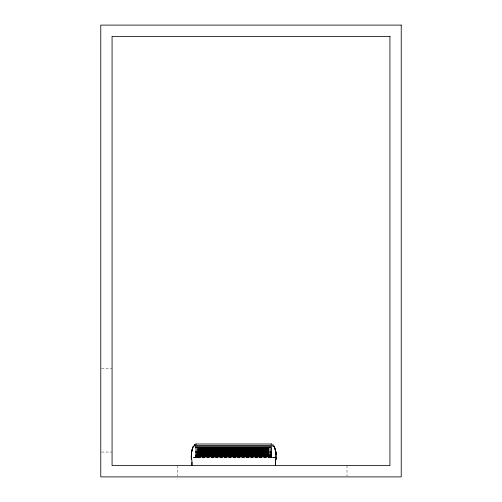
<?xml version="1.0" encoding="UTF-8"?>
<svg xmlns="http://www.w3.org/2000/svg" width="502" height="502" viewBox="0 0 502 502"><rect width="100%" height="100%" fill="white"/><g stroke="black" fill="none" stroke-linecap="round" stroke-linejoin="round"><path stroke-width="0.38" stroke-dasharray="2.51 1.88" d="M271.808 457.517L195.629 457.818L195.629 457.09L197.964 457.121M271.808 457.592L271.808 457.09M269.48 457.09L271.808 457.121L271.808 446.24M197.631 455.088L197.631 446.818M195.41 447.113L197.342 447.062M195.41 447.15L197.342 447.144M101.529 368.468L112.071 368.468M195.629 447.069L197.964 447.075M269.48 447.069L271.808 447.075M269.48 447.859L271.808 447.859M195.629 448.6L197.964 448.606M195.629 449.315L197.964 449.309M269.48 449.315L271.808 449.309M195.629 449.987L197.964 449.974M269.48 449.987L271.808 449.974M195.629 450.601L197.964 450.62M269.48 450.601L271.808 450.62M195.629 451.198L197.964 451.198M269.48 451.198L271.808 451.198M195.629 451.216L197.964 451.216M269.48 451.216L271.808 451.216M195.629 451.756L197.964 451.775M269.48 451.756L271.808 451.775M101.529 452.051L112.071 452.051M195.629 452.277L197.964 452.302M269.48 452.277L271.808 452.302M195.629 452.766L197.964 452.766M269.48 452.766L271.808 452.766M195.629 452.798L197.964 452.798M269.48 452.798L271.808 452.798M195.629 453.231L197.964 453.262M269.48 453.231L271.808 453.262M195.629 453.695L197.964 453.657M269.48 453.695L271.808 453.657M195.629 454.097L197.964 454.059M269.48 454.097L271.808 454.059M195.629 454.429L197.964 454.429M269.48 454.429L271.808 454.429M195.629 454.473L197.964 454.473M269.48 454.473L271.808 454.473M195.629 454.774L197.964 454.825M269.48 454.774L271.808 454.825M195.629 455.145L197.964 455.088M269.48 455.145L271.808 455.088M195.629 455.653L197.964 455.653M269.48 455.653L271.808 455.653M195.629 455.722L197.964 455.722M269.48 455.722L271.808 455.722M195.629 455.904L197.964 455.904M269.48 455.904L271.808 455.904M195.629 455.973L197.964 455.973M269.48 455.973L271.808 455.973M195.629 456.205L197.964 456.13M269.48 456.205L271.808 456.13M195.629 456.418L197.964 456.337M269.48 456.418L271.808 456.337M195.629 456.525L197.964 456.525M269.48 456.525L271.808 456.525M195.629 456.613L197.964 456.613M269.48 456.613L271.808 456.613M195.629 456.701L197.964 456.701M269.48 456.701L271.808 456.701M195.629 456.851L197.964 456.789M269.48 456.851L271.808 456.789M195.629 457.234L197.964 457.222M269.48 457.234L271.808 457.222M195.629 457.341L197.964 457.335M269.48 457.341L271.808 457.335M195.629 457.435L197.964 457.441M269.48 457.435L271.808 457.441M274.939 457.68L192.511 457.68M274.883 457.755L192.511 457.83L274.939 457.837L274.186 457.83M268.689 447.144L273.032 447.156M268.689 447.05L272.636 447.138M347.007 465.605L347.007 476.147M195.629 446.24L195.629 457.121M177.582 465.605L177.582 476.147M197.964 447.859L195.629 447.859L197.964 447.884M271.808 448.606L269.48 448.6L271.808 448.606M197.964 455.383L195.629 455.383L197.964 455.446M271.808 455.383L269.48 455.383L271.808 455.446M197.964 456.945L195.629 456.945L197.964 456.996M271.808 456.945L269.48 456.945L271.808 456.996"/><path stroke-width="0.75" d="M191.287 458.458L191.413 458.953M191.287 458.326L191.394 452.817L192.467 448.543M191.375 458.458C191.337 459.537 191.482 456.895 191.375 458.326M268.206 454.536L268.482 454.266L198.848 454.266L198.83 454.768L199.664 454.768M268.463 456.362L198.836 456.4L198.836 447.652L268.476 447.652L268.488 449.158L268.488 447.652L233.662 447.74L233.662 448.882L199.683 448.801L198.867 447.658L199.03 449.102L199.664 449.152L199.67 449.591L199.52 448.468L263.412 448.7C270.848 451.467 268.231 440.518 268.501 455.734L268.488 456.393L203.191 456.406M198.949 454.768L198.848 454.266M199.332 453.996C200.38 454.021 197.826 453.243 199.231 452.917L268.482 452.936C267.083 451.242 269.417 452.44 268.099 450.382C266.945 449.836 269.875 449.623 267.666 449.585M203.9 448.669C201.559 448.788 198.899 448.022 198.886 450.419C197.248 452.057 200.493 452.089 199.332 451.53M268.488 449.346C269.097 446.353 266.462 448.706 263.795 448.079L198.949 447.74L198.836 449.158L198.848 447.652L198.867 456.362L198.83 454.937L199.664 454.937L198.955 456.255L199.231 455.49M198.867 454.53L199.03 454.944M198.867 450.997L199.67 450.727M198.867 450.708C198.24 449.704 200.285 449.723 199.332 450.099M198.848 449.152L198.842 447.652M267.666 453.469C268.57 453.08 269.003 453.971 267.942 453.996L199.175 453.996L198.886 453.463L199.62 452.929L199.67 454.003M199.03 450.965L199.175 450.382L199.67 450.445M198.867 449.572L198.987 447.778L268.495 447.828L268.482 449.152L268.413 447.702L263.839 448.016L268.206 447.941L268.407 456.299L267.704 455.226L268.2 456.029L263.832 455.967M199.074 453.463L198.836 452.936L198.949 453.733M199.664 451.285L199.231 451.242L199.281 451.819M199.175 449.277L199.231 455.151L199.583 455.552L267.459 455.559L267.974 455.314L268.206 447.941M199.332 453.187L199.382 453.726M199.332 450.671L199.388 455.69L199.332 449.089L199.903 448.411L267.459 448.424C269.436 449.321 266.543 457.366 268.482 454.937M199.664 449.585L199.332 449.277M199.432 454.768L199.664 454.53L199.677 454.937M268.482 452.402L199.231 452.377C198.121 451.618 200.618 452.773 199.332 452.377M199.432 449.284L199.225 448.066L268.106 448.066L267.704 449.566M199.62 454.536L199.52 454.536M199.564 453.193L199.482 453.463M199.67 454.768L199.677 455.364L203.931 455.37L199.564 455.414L199.288 455.829L267.993 455.76L267.735 454.768L268.482 454.768L268.488 455.734L268.501 455.207M199.67 451.292L199.595 450.413M199.677 455.126L199.664 448.694L267.679 448.662L267.949 448.273L198.911 447.866L198.917 449.121L198.949 447.74M199.677 449.234L199.432 448.336L199.677 449.089M205.6 450.746L205.6 448.989M205.682 454.285L205.6 448.091L205.6 455.722M227.237 454.266L227.237 455.722L227.324 454.266M227.237 449.855L227.237 448.091M227.324 449.855L227.324 448.907M267.66 452.672L268.463 452.666M199.595 454.944L199.382 448.273L267.804 448.468L267.654 452.409L268.049 452.101M264.008 447.79L268.344 447.778L268.206 449.089L268.382 447.74L268.482 449.152L267.666 449.152L267.899 448.336L263.657 448.286L203.756 448.418C199.018 448.989 196.376 447.52 203.398 447.891L233.662 447.765M267.666 454.937L268.043 455.829M267.666 452.133L268.049 451.53M267.666 451.285L268.099 450.959L268.482 451.285M268.099 455.151L267.942 455.69L267.666 451.85M267.848 452.384L267.767 451.549M233.662 448.882L267.735 448.575L267.654 449.234M203.925 455.32L199.388 455.615L199.432 454.944L199.526 455.515L267.761 455.465L267.735 448.575L267.654 449.171L267.735 448.575L233.662 448.662M267.993 452.647L267.666 452.936M268.3 454.266L268.099 451.242L267.735 451.267M268.156 449.811L268.344 452.114M268.099 451.242L268.156 451.819M268.344 450.401C268.52 440.128 268.451 461.846 268.25 455.584M268.488 454.003L267.704 453.733L267.666 454.266M268.488 450.445L267.666 450.721M276.069 458.696L276.05 459.173L276.062 458.815M276.069 458.012L276.056 457.956M275.83 457.667L275.968 452.835L274.858 448.462M276.156 458.458L276.144 458.834L276.156 457.196M268.382 449.114L268.344 447.778L267.993 455.76M268.344 449.108L268.463 447.828L268.3 449.284L267.942 449.277M267.892 449.095L268.256 447.884L268.106 448.179M268.482 456.218L268.463 455.722M198.917 449.121L198.83 447.828L199.564 449.114L199.382 448.273L267.848 448.405L267.767 449.114L267.999 448.204L267.685 449.321M267.804 448.932L267.811 448.531L250.674 448.713M268.049 449.271L268.106 448.066M268.049 455.452L268.25 456.092L199.037 456.149L198.949 455.665M268.382 448.355L267.942 448.895M268.344 448.844L268.344 448.368M250.655 448.851L250.655 448.788C252.832 446.975 267.622 450.903 267.899 448.336M267.66 449.158L267.71 448.669M268.256 448.851L268.156 448.004L198.886 447.677M268.156 448.857L268.156 448.474M263.795 448.079L199.125 447.941L199.281 449.089L199.476 448.405L199.67 449.158M268.099 448.87L268.049 448.135L263.701 448.217M203.887 455.383L267.804 455.295M199.187 455.101L199.294 455.496L198.987 447.778L198.993 456.205L198.949 455.195M199.52 448.468C199.363 449.924 198.987 446.711 199.332 449.089M203.366 456.155L198.886 456.174L268.338 456.205L268.344 455.64L268.2 456.029M216.28 447.734L216.475 448.192L199.332 448.204L199.664 451.003M199.683 448.801L233.662 448.706L203.881 448.631M191.5 457.636L191.4 453.626L192.159 449.528M191.375 454.272L191.557 451.831M263.613 448.349L199.558 448.744L199.125 447.941M267.735 448.775L267.804 448.468M268.375 456.255L268.445 455.703M199.664 448.694L199.67 449.014M268.049 450.099L267.666 450.432M191.4 453.626L191.482 452.823M275.491 460.453L275.874 459.349M198.949 449.836L198.836 450.162L268.382 449.836M268.156 455.521L268.206 455.17M267.767 454.768L268.099 454.536M267.949 448.606L268.049 448.135M267.892 450.677L267.867 448.65M268.206 453.457L268.099 454.944M275.579 460.472L275.974 459.123M273.17 445.167L272.85 444.979M191.632 451.888L192.504 448.418M191.908 450.74L192.235 449.572M199.394 448.65L199.231 452.101M250.78 448.393L263.475 448.587L203.856 448.587L216.676 448.851M192.58 448.462L192.824 447.483M192.542 448.587L193.27 446.397M216.657 455.358L216.506 455.766M251.069 447.709L250.856 448.192L203.668 448.286M193.032 446.968L193.49 446.071M193.107 447.018L193.552 446.146M275.843 457.736L276.069 457.818M199.338 455.672L203.762 455.571L199.627 455.383M199.03 455.615L199.131 456.029L203.586 455.829M263.926 447.891L250.956 447.941M191.375 457.818L191.469 457.742M198.836 448.876L199.664 449.152L199.564 448.524M198.886 455.703L199.037 456.149M198.848 451.285L199.231 451.242M198.848 451.568L268.482 451.568M198.848 452.666L199.482 452.653M267.666 453.199L268.206 453.193M199.074 450.959L199.52 450.683M195.767 444.006L271.682 444.006M195.761 444.126L196.47 444.101M198.848 454.003L199.175 453.996M267.993 451.242L267.974 450.369M199.125 455.552L199.181 455.96L268.093 455.898M272.837 445.067L273.22 445.067L272.85 444.872M264.065 447.715L233.662 447.866M263.889 447.953L203.58 448.148M216.575 455.578L233.662 455.521M250.981 447.884L203.323 447.79M250.736 448.518L203.756 448.418M216.619 455.471L233.662 455.578M195.234 445.927L272.209 445.927M195.234 446.033L272.209 446.033M203.442 447.953L216.375 447.941M248.879 448.091L248.879 455.722M199.35 449.579L267.955 449.579M199.35 449.673L267.955 449.673M199.35 449.936L267.955 449.936M199.35 450.024L267.955 450.024M199.35 450.168L267.955 450.168M199.35 451.016L267.955 451.016M199.35 451.11L267.955 451.11M199.35 451.38L267.955 451.38M199.35 451.461L267.955 451.461M199.35 452.553L267.955 452.553M199.35 452.823L267.955 452.823M199.35 453.049L267.955 453.049M199.35 453.902L267.955 453.902M199.35 454.348L267.955 454.423M203.674 455.697L267.892 455.628L263.399 455.37M203.492 455.967L268.15 455.96L263.788 455.898M275.535 462.844L275.41 465.599L275.41 462.06M199.35 454.423L267.955 454.492L199.074 454.536M199.181 455.96L203.542 455.898M203.448 456.036L199.125 455.91M203.266 456.299L198.842 456.393M195.159 444.872L194.224 445.048L194.607 445.067M195.159 444.979L194.287 445.148L194.619 445.167M268.463 448.33L268.463 447.828M250.881 455.904L251.019 456.262L264.134 456.4M270.973 444.101L271.682 444.126M199.432 448.644L199.52 449.108M273.954 446.071L274.663 447.627M273.891 446.146L274.901 448.587M273.966 446.215L274.293 446.88M274.098 446.46L274.029 446.134L274.977 448.543M193.929 446.171L194.036 446.485M191.563 459.349L191.889 460.177M191.469 459.123L191.952 460.453M274.613 447.483L276.05 452.817L276.069 457.404M275.284 449.528L276.044 452.798M275.209 449.572L275.805 451.856M199.677 448.769L199.645 449.139L199.627 448.619M199.432 449.095L199.332 448.575M198.987 447.778L199.074 448.418M275.962 452.823L276.156 454.272M198.987 448.368L199.03 448.851M191.3 458.834L191.287 458.094M276.044 453.626L276.069 454.272M199.125 448.443L199.175 448.857M199.225 448.506L199.225 448.87M199.024 448.393L199.074 448.851M199.118 448.066L198.917 448.851M199.175 454.944L199.175 455.521M275.542 461.721L275.542 465.605M275.454 461.721L275.454 465.605M259.785 455.722L259.785 448.091L259.697 455.722M238.143 455.722L238.061 448.091L238.061 455.722M227.324 449.786L227.237 454.285M216.506 455.722L216.418 448.091L216.418 455.722M205.682 454.266L205.682 455.722M191.99 461.721L191.99 465.605M191.902 461.721L191.902 465.605M191.287 455.797L191.287 457.196M268.445 447.847L268.413 448.851L268.419 447.866M401.223 25.1L100.776 25.1L100.776 476.9L401.223 476.9L401.223 25.1M389.928 36.395L112.071 36.395L112.071 465.605L389.928 465.605L389.928 36.395"/></g></svg>
